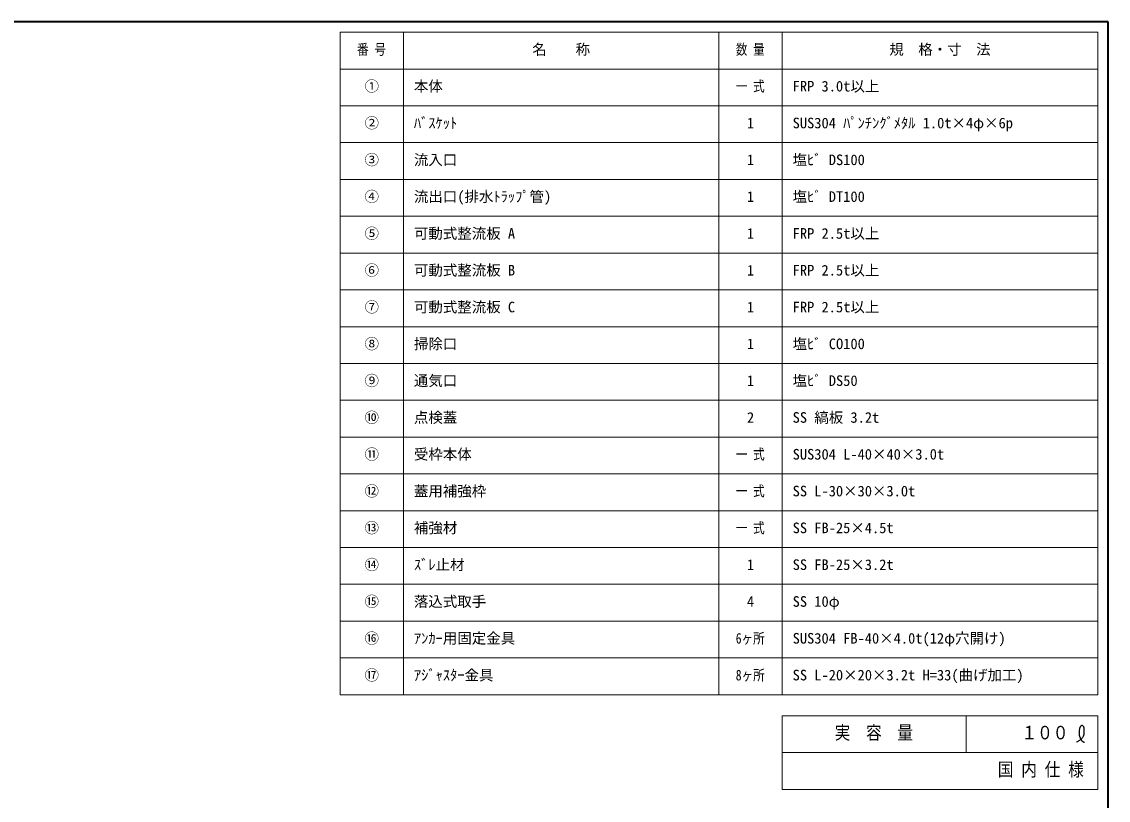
# Model space of a CAD drawing. Units: millimetres at full size, sheet at 1:10; details may follow other scales. Extents: x -2046 to 2004, y -1334 to 1476.
# Drawn here: x -61 to 2004, y -4 to 1476 of the extents above; entities that cross this region are included whole.
import ezdxf
from ezdxf.enums import TextEntityAlignment as Align

# ---------------------------------------------------------------- set-up
doc = ezdxf.new("R2010")
doc.units = ezdxf.units.MM
doc.header["$LTSCALE"] = 10
doc.layers.add('0-0_ﾚｲﾔ1', color=4, linetype='Continuous', lineweight=9)
doc.styles.add('ＭＳ ゴシック', font='')
doc.styles.get('ＭＳ ゴシック').set_extended_font_data('MS Gothic')

msp = doc.modelspace()

# ---------------------------------------------------------------- linework, layer by layer
at = {"layer": '0-0_ﾚｲﾔ1', "color": 1, "lineweight": 40}
for p, q in [((2004.28, 1476.27), (-2045.72, 1476.27)), ((2004.28, -1333.73), (2004.28, 1476.27))]:
    msp.add_line(p, q, dxfattribs=at)
at = {"layer": '0-0_ﾚｲﾔ1', "color": 3, "lineweight": 18}
for p, q in [((1984.28, 1456.27), (544.28, 1456.27)), ((664.28, 196.27), (664.28, 1456.27)), ((1264.28, 196.27), (1264.28, 1456.27)), ((1384.28, 196.27), (1384.28, 1456.27)), ((1984.28, 196.27), (1984.28, 1456.27)), ((1984.28, 1386.27), (544.28, 1386.27)), ((1984.28, 1316.27), (544.28, 1316.27)), ((1984.28, 1246.27), (544.28, 1246.27)), ((1984.28, 1176.27), (544.28, 1176.27)), ((1984.28, 1106.27), (544.28, 1106.27)), ((1984.28, 1036.27), (544.28, 1036.27)), ((1984.28, 966.27), (544.28, 966.27)), ((1984.28, 896.27), (544.28, 896.27)), ((1984.28, 826.27), (544.28, 826.27)), ((1984.28, 756.27), (544.28, 756.27)), ((1984.28, 686.27), (544.28, 686.27)), ((1984.28, 616.27), (544.28, 616.27)), ((1984.28, 546.27), (544.28, 546.27)), ((1984.28, 476.27), (544.28, 476.27)), ((1984.28, 406.27), (544.28, 406.27)), ((1984.28, 336.27), (544.28, 336.27)), ((1984.28, 266.27), (544.28, 266.27)), ((1384.28, 156.27), (1984.28, 156.27)), ((1384.28, 156.27), (1384.28, 16.27)), ((1734.28, 156.27), (1734.28, 86.27)), ((1984.28, 156.27), (1984.28, 16.27)), ((1384.28, 86.27), (1984.28, 86.27)), ((1384.28, 16.27), (1984.28, 16.27))]:
    msp.add_line(p, q, dxfattribs=at)
msp.add_lwpolyline([(1984.28, 196.27), (544.28, 196.27), (544.28, 1456.27)], dxfattribs=at)
at = {"layer": '0-0_ﾚｲﾔ1', "color": 5, "lineweight": 25}
for points in [[(1943.98, 106.27), (1944.8, 106.74), (1946.2, 107.55), (1947.59, 108.39), (1948.96, 109.26), (1950.3, 110.18), (1951.61, 111.15), (1952.34, 111.75), (1952.88, 112.21), (1953.79, 113.05), (1954.65, 113.93), (1955.44, 114.86), (1956.17, 115.85), (1956.81, 116.88), (1957.14, 117.5), (1957.37, 118.01), (1957.73, 118.91), (1958.03, 119.84), (1958.27, 120.78), (1958.45, 121.74), (1958.59, 122.7), (1958.65, 123.26), (1958.69, 123.84), (1958.73, 124.83), (1958.74, 125.83), (1958.73, 126.83), (1958.7, 127.83), (1958.66, 128.84), (1958.65, 129.43), (1958.63, 130.05), (1958.59, 131.12), (1958.5, 132.18), (1958.34, 133.22), (1958.05, 134.23), (1957.61, 135.2), (1957.28, 135.73), (1957.06, 136.01), (1956.64, 136.48), (1956.17, 136.89), (1955.67, 137.24)], [(1955.67, 137.24), (1955.13, 137.49), (1954.58, 137.63), (1954.26, 137.65), (1953.99, 137.63), (1953.54, 137.53), (1953.09, 137.35), (1952.66, 137.11), (1952.25, 136.82), (1951.86, 136.48), (1951.66, 136.28), (1951.37, 135.95), (1950.94, 135.36), (1950.58, 134.73), (1950.28, 134.08), (1950.04, 133.4), (1949.84, 132.71), (1949.74, 132.3), (1949.63, 131.79), (1949.47, 130.91), (1949.35, 130.03), (1949.25, 129.13), (1949.17, 128.24), (1949.1, 127.34), (1949.05, 126.82), (1949, 126.2), (1948.91, 125.13), (1948.84, 124.06), (1948.79, 122.99), (1948.79, 121.92), (1948.85, 120.86), (1948.92, 120.24), (1949, 119.71), (1949.18, 118.8), (1949.41, 117.9), (1949.69, 117.01), (1950, 116.13), (1950.35, 115.26), (1950.56, 114.76), (1950.72, 114.4)], [(1950.72, 114.4), (1951.01, 113.79), (1951.3, 113.19), (1951.61, 112.59), (1951.94, 112), (1952.28, 111.4), (1952.48, 111.06), (1952.72, 110.67), (1953.16, 109.99), (1953.63, 109.33), (1954.14, 108.71), (1954.68, 108.14), (1955.27, 107.63), (1955.63, 107.36), (1955.94, 107.17), (1956.51, 106.86), (1957.09, 106.6), (1957.7, 106.37), (1958.33, 106.16), (1958.96, 105.97), (1959.33, 105.86)]]:
    msp.add_lwpolyline(points, dxfattribs=at)

# ---------------------------------------------------------------- texts
at = {"layer": '0-0_ﾚｲﾔ1', "color": 7, "style": 'ＭＳ ゴシック'}
for s, height, width, p in [('番 号', 20.16, 0.8, (576.15, 1407.52)), ('数 量', 20.16, 0.8, (1296.15, 1407.52)), ('一 式', 20.16, 0.8, (1296.15, 1337.52)), ('一 式', 20.16, 0.8, (1296.15, 637.52)), ('一 式', 20.16, 0.8, (1296.15, 567.52)), ('一 式', 20.16, 0.8, (1296.15, 497.52)), ('6ヶ所', 20.16, 0.8, (1296.15, 287.52)), ('8ヶ所', 20.16, 0.8, (1296.15, 217.52)), ('実\u3000容\u3000量', 25.66, 0.85, (1484.28, 103.77)), ('１００', 25.66, 0.85, (1839.28, 103.77)), ('国 内 仕 様', 25.66, 0.85, (1794.28, 33.77))]:
    msp.add_text(s, height=height, dxfattribs=dict(at, width=width)).set_placement(p, align=Align.BOTTOM_LEFT)
for s, p in [('名\u3000\u3000称', (909.28, 1407.52)), ('規\u3000格・寸\u3000法', (1588.03, 1407.52)), ('①', (590.53, 1337.52)), ('本体', (684.28, 1337.52)), ('FRP 3.0t以上', (1404.28, 1337.52)), ('②', (590.53, 1267.52)), ('ﾊﾞｽｹｯﾄ', (684.28, 1267.52)), ('1', (1317.4, 1267.52)), ('SUS304 ﾊﾟﾝﾁﾝｸﾞﾒﾀﾙ 1.0t×4φ×6p', (1404.28, 1267.52)), ('③', (590.53, 1197.52)), ('流入口', (684.28, 1197.52)), ('1', (1317.4, 1197.52)), ('塩ﾋﾞ DS100', (1404.28, 1197.52)), ('④', (590.53, 1127.52)), ('流出口(排水ﾄﾗｯﾌﾟ管)', (684.28, 1127.52)), ('塩ﾋﾞ DT100', (1404.28, 1127.52)), ('1', (1317.4, 1127.52)), ('⑤', (590.53, 1057.52)), ('可動式整流板 A', (684.28, 1057.52)), ('1', (1317.4, 1057.52)), ('FRP 2.5t以上', (1404.28, 1057.52)), ('⑥', (590.53, 987.52)), ('可動式整流板 B', (684.28, 987.52)), ('1', (1317.4, 987.52)), ('FRP 2.5t以上', (1404.28, 987.52)), ('⑦', (590.53, 917.52)), ('可動式整流板 C', (684.28, 917.52)), ('1', (1317.4, 917.52)), ('FRP 2.5t以上', (1404.28, 917.52)), ('⑧', (590.53, 847.52)), ('掃除口', (684.28, 847.52)), ('1', (1317.4, 847.52)), ('塩ﾋﾞ CO100', (1404.28, 847.52)), ('⑨', (590.53, 777.52)), ('通気口', (684.28, 777.52)), ('塩ﾋﾞ DS50', (1404.28, 777.52)), ('1', (1317.4, 777.52)), ('⑩', (590.53, 707.52)), ('点検蓋', (684.28, 707.52)), ('2', (1317.4, 707.52)), ('SS 縞板 3.2t', (1404.28, 707.52)), ('⑪', (590.53, 637.52)), ('受枠本体', (684.28, 637.52)), ('SUS304 L-40×40×3.0t', (1404.28, 637.52)), ('⑫', (590.53, 567.52)), ('蓋用補強枠', (684.28, 567.52)), ('SS L-30×30×3.0t', (1404.28, 567.52)), ('⑬', (590.53, 497.52)), ('補強材', (684.28, 497.52)), ('SS FB-25×4.5t', (1404.28, 497.52)), ('⑭', (590.53, 427.52)), ('ｽﾞﾚ止材', (684.28, 427.52)), ('1', (1317.4, 427.52)), ('SS FB-25×3.2t', (1404.28, 427.52)), ('⑮', (590.53, 357.52)), ('落込式取手', (684.28, 357.52)), ('4', (1317.4, 357.52)), ('SS 10φ', (1404.28, 357.52)), ('⑯', (590.53, 287.52)), ('ｱﾝｶｰ用固定金具', (684.28, 287.52)), ('SUS304 FB-40×4.0t(12φ穴開け)', (1404.28, 287.52)), ('⑰', (590.53, 217.52)), ('ｱｼﾞｬｽﾀｰ金具', (684.28, 217.52)), ('SS L-20×20×3.2t H=33(曲げ加工)', (1404.28, 217.52))]:
    msp.add_text(s, height=20.16, dxfattribs=at).set_placement(p, align=Align.BOTTOM_LEFT)

doc.saveas('drawing.dxf')
